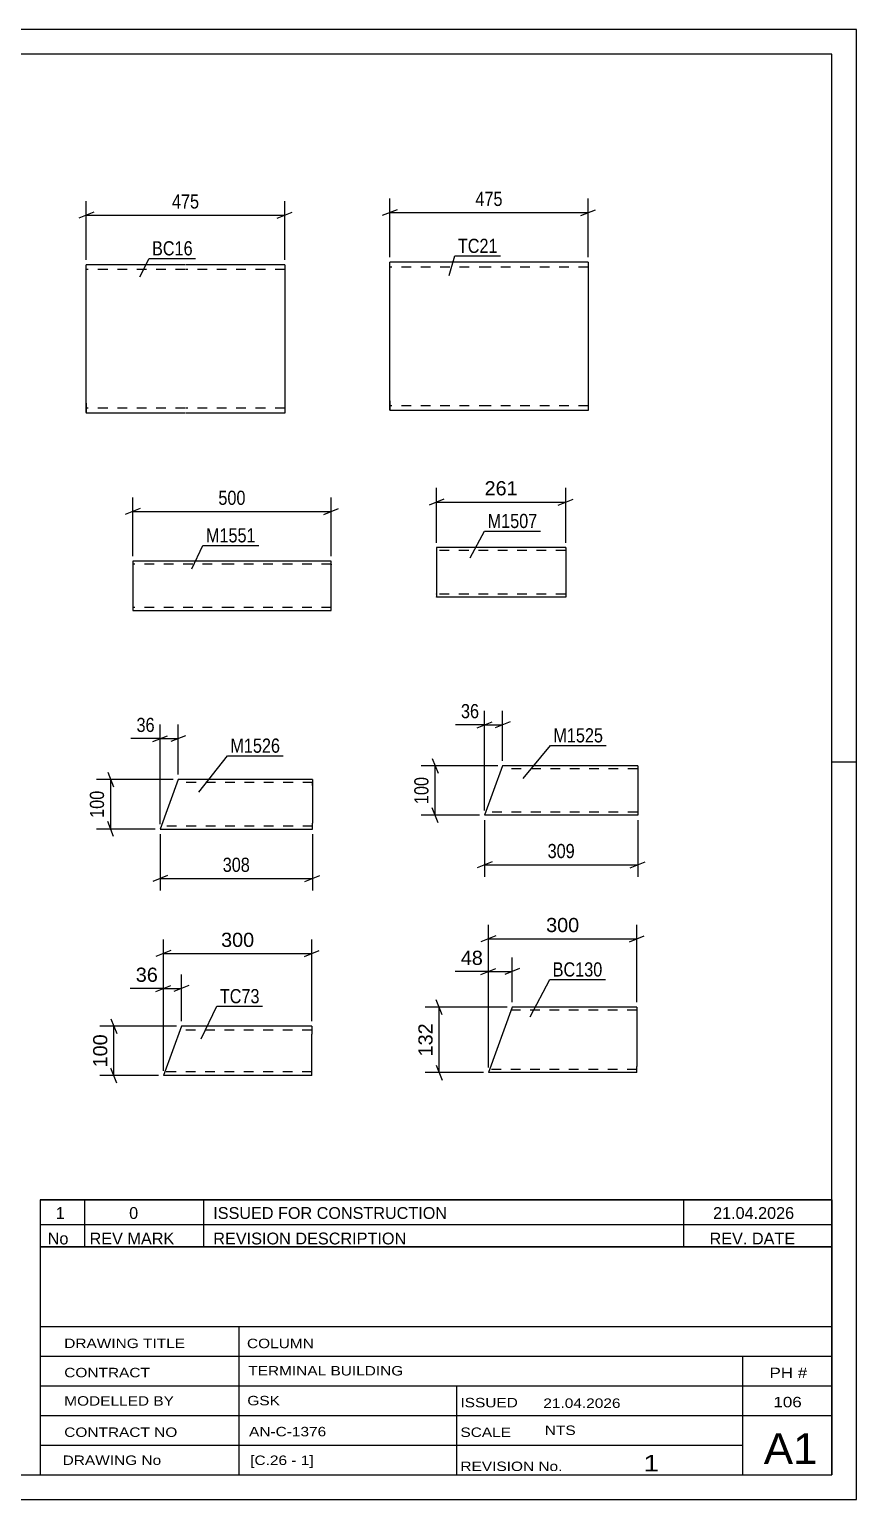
# Model space of a CAD drawing. Header units: millimetres. Extents: x 0 to 420, y 0 to 297.
# Drawn here: x 252.8 to 420, y 0 to 297 of the extents above; entities that cross this region are included whole.
import ezdxf

# ---------------------------------------------------------------- set-up
doc = ezdxf.new("R2010")
doc.units = ezdxf.units.MM
doc.linetypes.add('DXK_LINE_DOT2', pattern=[3.9198, 1.9599, -1.9599])
doc.styles.add('Arial', font='ARIAL.TTF', dxfattribs={"height": 0.2})
doc.styles.add('Arial Narrow', font='ARIALN.TTF', dxfattribs={"height": 0.2})

# ---------------------------------------------------------------- blocks, each defined once
blk = doc.blocks.new('Unknown-284858702-1134')
at = {"color": 5, "linetype": 'Continuous'}
for p, q in [((420, 297), (0, 297)), ((420, 0), (420, 297)), ((415, 292), (5, 292)), ((415, 5), (415, 292)), ((420, 149), (415, 149)), ((5, 5), (415, 5)), ((0, 0), (420, 0))]:
    blk.add_line(p, q, dxfattribs=at)
blk = doc.blocks.new('Part-284858702-6011 - 6010')
at = {"color": 2, "linetype": 'Continuous'}
for p, q in [((345.66, 249.98), (325.66, 249.98)), ((325.66, 221.98), (325.66, 249.98)), ((365.76, 249.98), (345.76, 249.98)), ((365.76, 249.98), (365.76, 219.98)), ((325.66, 221.98), (325.66, 219.98)), ((345.66, 219.98), (325.66, 219.98)), ((365.76, 219.98), (345.76, 219.98))]:
    blk.add_line(p, q, dxfattribs=at)
at = {"color": 7, "linetype": 'DXK_LINE_DOT2'}
for p, q in [((345.66, 248.98), (325.66, 248.98)), ((365.76, 248.98), (345.76, 248.98)), ((325.66, 220.14), (325.66, 221.98)), ((325.66, 220.98), (325.66, 221.06)), ((345.66, 220.98), (325.66, 220.98)), ((365.76, 220.98), (345.76, 220.98)), ((365.76, 220.98), (365.76, 221.06))]:
    blk.add_line(p, q, dxfattribs=at)
blk = doc.blocks.new('Part-284858702-6019 - 6018')
at = {"color": 2, "linetype": 'Continuous'}
for p, q in [((284.34, 249.47), (264.34, 249.47)), ((264.34, 221.47), (264.34, 249.47)), ((304.44, 249.47), (284.44, 249.47)), ((304.44, 249.47), (304.44, 219.47)), ((264.34, 221.47), (264.34, 219.47)), ((284.34, 219.47), (264.34, 219.47)), ((304.44, 219.47), (284.44, 219.47))]:
    blk.add_line(p, q, dxfattribs=at)
at = {"color": 7, "linetype": 'DXK_LINE_DOT2'}
for p, q in [((284.34, 248.47), (264.34, 248.47)), ((304.44, 248.47), (284.44, 248.47)), ((264.34, 219.62), (264.34, 221.47)), ((264.34, 220.47), (264.34, 220.55)), ((284.34, 220.47), (264.34, 220.47)), ((304.44, 220.47), (284.44, 220.47)), ((304.44, 220.47), (304.44, 220.55))]:
    blk.add_line(p, q, dxfattribs=at)
blk = doc.blocks.new('Part-284858702-7619 - 7618')
at = {"color": 2, "linetype": 'Continuous'}
for p, q in [((350.4, 99.46), (345.59, 86.26)), ((375.59, 99.46), (350.4, 99.46)), ((375.59, 99.46), (375.59, 99.37)), ((375.59, 99.37), (375.59, 98.26)), ((375.59, 98.26), (375.59, 87.46)), ((375.59, 86.26), (345.59, 86.26)), ((375.59, 86.26), (375.59, 87.46))]:
    blk.add_line(p, q, dxfattribs=at)
at = {"color": 7, "linetype": 'DXK_LINE_DOT2'}
for p, q in [((375.59, 98.86), (350.18, 98.86)), ((375.59, 99.11), (375.59, 98.26)), ((375.59, 86.86), (345.81, 86.86)), ((375.59, 86.36), (375.59, 86.62)), ((375.59, 86.26), (375.59, 86.36))]:
    blk.add_line(p, q, dxfattribs=at)
blk = doc.blocks.new('Part-284858702-6143 - 6142')
at = {"color": 2, "linetype": 'Continuous'}
for p, q in [((348.47, 148.24), (344.83, 138.24)), ((375.76, 148.24), (348.47, 148.24)), ((375.76, 148.24), (375.76, 138.24)), ((375.76, 138.24), (344.83, 138.24))]:
    blk.add_line(p, q, dxfattribs=at)
at = {"color": 7, "linetype": 'DXK_LINE_DOT2'}
for p, q in [((375.76, 147.64), (348.25, 147.64)), ((375.76, 148.15), (375.76, 148.24)), ((345.05, 138.84), (345.07, 138.88)), ((375.76, 138.84), (345.05, 138.84)), ((375.76, 138.84), (375.76, 138.88))]:
    blk.add_line(p, q, dxfattribs=at)
blk = doc.blocks.new('Part-284858702-6150 - 6149')
at = {"color": 2, "linetype": 'Continuous'}
for p, q in [((282.91, 145.46), (279.27, 135.46)), ((310.03, 145.46), (282.91, 145.46)), ((310.03, 145.46), (310.03, 145.37)), ((310.03, 145.37), (310.03, 145.11)), ((310.03, 145.11), (310.03, 144.26)), ((310.03, 144.26), (310.03, 136.66)), ((310.03, 135.46), (310.03, 136.66)), ((279.27, 135.46), (310.03, 135.46))]:
    blk.add_line(p, q, dxfattribs=at)
at = {"color": 7, "linetype": 'DXK_LINE_DOT2'}
for p, q in [((310.03, 144.86), (282.7, 144.86)), ((310.03, 145.11), (310.03, 144.86)), ((310.03, 144.26), (310.03, 144.72)), ((310.03, 136.1), (310.03, 136.66)), ((279.49, 136.06), (279.51, 136.1)), ((310.03, 136.06), (279.49, 136.06)), ((310.03, 136.06), (310.03, 136.1)), ((310.03, 136.06), (310.03, 136.1))]:
    blk.add_line(p, q, dxfattribs=at)
blk = doc.blocks.new('Part-284858702-6183 - 6182')
at = {"color": 2, "linetype": 'Continuous'}
for p, q in [((293.72, 189.6), (273.72, 189.6)), ((273.72, 189.6), (273.72, 179.69)), ((313.82, 189.6), (293.82, 189.6)), ((313.82, 180.8), (313.82, 189.6)), ((273.72, 179.69), (273.72, 179.6)), ((273.72, 179.6), (293.72, 179.6)), ((293.82, 179.6), (313.82, 179.6)), ((313.82, 179.6), (313.82, 180.8))]:
    blk.add_line(p, q, dxfattribs=at)
at = {"color": 7, "linetype": 'DXK_LINE_DOT2'}
for p, q in [((293.72, 189), (273.72, 189)), ((313.82, 189), (293.82, 189)), ((313.82, 188.95), (313.82, 189)), ((313.82, 189), (313.82, 188.95)), ((313.82, 188.86), (313.82, 188.95)), ((313.82, 188.95), (313.82, 188.86)), ((273.72, 180.2), (273.72, 180.24)), ((293.72, 180.2), (273.72, 180.2)), ((313.82, 180.2), (293.82, 180.2)), ((313.82, 180.24), (313.82, 180.57)), ((313.82, 180.2), (313.82, 180.24))]:
    blk.add_line(p, q, dxfattribs=at)
blk = doc.blocks.new('Part-284858702-6201 - 6200')
at = {"color": 2, "linetype": 'Continuous'}
for p, q in [((361.21, 192.31), (335.1, 192.31)), ((335.1, 192.31), (335.1, 182.4)), ((361.21, 192.31), (361.21, 182.31)), ((335.1, 182.31), (335.1, 182.4)), ((361.21, 182.31), (335.1, 182.31))]:
    blk.add_line(p, q, dxfattribs=at)
at = {"color": 7, "linetype": 'DXK_LINE_DOT2'}
for p, q in [((361.21, 191.71), (335.1, 191.71)), ((361.21, 192.22), (361.21, 192.31)), ((335.1, 182.91), (335.1, 182.96)), ((361.21, 182.91), (335.1, 182.91)), ((361.21, 182.91), (361.21, 182.96))]:
    blk.add_line(p, q, dxfattribs=at)
blk = doc.blocks.new('Part-284858702-7594 - 7593')
at = {"color": 2, "linetype": 'Continuous'}
for p, q in [((283.55, 95.64), (279.91, 85.64)), ((309.91, 95.64), (283.55, 95.64)), ((309.91, 95.64), (309.91, 94.04)), ((309.91, 87.24), (309.91, 94.04)), ((309.91, 85.64), (309.91, 87.24)), ((309.91, 85.64), (279.91, 85.64))]:
    blk.add_line(p, q, dxfattribs=at)
at = {"color": 7, "linetype": 'DXK_LINE_DOT2'}
for p, q in [((309.91, 95.52), (309.91, 94.04)), ((309.91, 94.84), (283.26, 94.84)), ((309.91, 86.44), (280.2, 86.44)), ((309.91, 85.64), (309.91, 86.11))]:
    blk.add_line(p, q, dxfattribs=at)
blk = doc.blocks.new('StraightDimension-284858702-6210 - 6010')
at = {"color": 7, "linetype": 'Continuous'}
for p, q in [((325.66, 250.98), (325.66, 262.83)), ((365.76, 250.98), (365.76, 262.83)), ((327.16, 260.58), (324.16, 259.38)), ((325.66, 259.98), (365.76, 259.98)), ((364.26, 259.38), (367.26, 260.58))]:
    blk.add_line(p, q, dxfattribs=at)
at = {"color": 0}
blk.add_wipeout([(349.05, 260.73), (349.05, 264.93), (342.37, 264.93), (342.37, 260.73)], dxfattribs=at)
at = {"color": 3, "style": 'Arial Narrow'}
blk.add_text('475', height=2.863, dxfattribs=at).set_placement((342.97, 261.33))
blk = doc.blocks.new('StraightDimension-284858702-6214 - 6018')
at = {"color": 7, "linetype": 'Continuous'}
for p, q in [((264.34, 250.47), (264.34, 262.32)), ((304.44, 250.47), (304.44, 262.32)), ((265.84, 260.07), (262.84, 258.87)), ((264.34, 259.47), (304.44, 259.47)), ((302.94, 258.87), (305.94, 260.07))]:
    blk.add_line(p, q, dxfattribs=at)
at = {"color": 0}
blk.add_wipeout([(287.73, 260.22), (287.73, 264.42), (281.05, 264.42), (281.05, 260.22)], dxfattribs=at)
at = {"color": 3, "style": 'Arial Narrow'}
blk.add_text('475', height=2.863, dxfattribs=at).set_placement((281.65, 260.82))
blk = doc.blocks.new('StraightDimension-284858702-7696 - 7618')
at = {"color": 7, "linetype": 'Continuous'}
for p, q in [((344.09, 106.07), (347.09, 107.27)), ((345.59, 87.26), (345.59, 109.52)), ((351.9, 107.27), (348.9, 106.07)), ((350.4, 100.46), (350.4, 109.52)), ((345.59, 106.67), (350.4, 106.67))]:
    blk.add_line(p, q, dxfattribs=at)
at = {"color": 0}
blk.add_wipeout([(345.07, 107.42), (345.07, 111.62), (339.42, 111.62), (339.42, 107.42)], dxfattribs=at)
at = {"color": 7, "linetype": 'Continuous'}
blk.add_line((345.59, 106.67), (338.89, 106.67), dxfattribs=at)
blk.add_line((345.59, 106.67), (338.89, 106.67), dxfattribs=at)
at = {"color": 3, "style": 'Arial'}
blk.add_text('48', height=2.865, dxfattribs=at).set_placement((340.02, 108.02))
blk = doc.blocks.new('StraightDimension-284858702-7685 - 7618')
at = {"color": 7, "linetype": 'Continuous'}
for p, q in [((345.59, 87.26), (345.59, 116.14)), ((375.59, 100.46), (375.59, 116.14)), ((347.09, 113.89), (344.09, 112.69)), ((345.59, 113.29), (375.59, 113.29)), ((374.09, 112.69), (377.09, 113.89))]:
    blk.add_line(p, q, dxfattribs=at)
at = {"color": 0}
blk.add_wipeout([(364.53, 114.04), (364.53, 118.24), (356.66, 118.24), (356.66, 114.04)], dxfattribs=at)
at = {"color": 3, "style": 'Arial'}
blk.add_text('300', height=2.865, dxfattribs=at).set_placement((357.26, 114.64))
blk = doc.blocks.new('StraightDimension-284858702-7715 - 7618')
at = {"color": 7, "linetype": 'Continuous'}
for p, q in [((349.4, 99.46), (332.81, 99.46)), ((336.26, 97.96), (335.06, 100.96)), ((335.66, 86.26), (335.66, 99.46)), ((344.59, 86.26), (332.81, 86.26)), ((335.06, 87.76), (336.26, 84.76))]:
    blk.add_line(p, q, dxfattribs=at)
at = {"color": 0}
blk.add_wipeout([(334.91, 96.8), (330.71, 96.8), (330.71, 88.93), (334.91, 88.93)], dxfattribs=at)
at = {"color": 3, "style": 'Arial'}
blk.add_text('132', height=2.865, rotation=90.0002, dxfattribs=at).set_placement((334.31, 89.53))
blk = doc.blocks.new('StraightDimension-284858702-6446 - 6142')
at = {"color": 7, "linetype": 'Continuous'}
for p, q in [((344.83, 139.24), (344.83, 159.35)), ((348.47, 149.24), (348.47, 159.35)), ((343.33, 155.9), (346.33, 157.1)), ((344.83, 156.5), (348.47, 156.5)), ((349.97, 157.1), (346.97, 155.9))]:
    blk.add_line(p, q, dxfattribs=at)
at = {"color": 0}
blk.add_wipeout([(344.31, 157.25), (344.31, 161.45), (339.45, 161.45), (339.45, 157.25)], dxfattribs=at)
at = {"color": 7, "linetype": 'Continuous'}
blk.add_line((344.83, 156.5), (338.93, 156.5), dxfattribs=at)
blk.add_line((344.83, 156.5), (338.93, 156.5), dxfattribs=at)
at = {"color": 3, "style": 'Arial Narrow'}
blk.add_text('36', height=2.863, dxfattribs=at).set_placement((340.05, 157.85))
blk = doc.blocks.new('StraightDimension-284858702-6450 - 6142')
at = {"color": 7, "linetype": 'Continuous'}
for p, q in [((334.23, 149.74), (335.43, 146.74)), ((347.47, 148.24), (331.98, 148.24)), ((334.83, 138.24), (334.83, 148.24)), ((335.43, 136.74), (334.23, 139.74)), ((343.83, 138.24), (331.98, 138.24))]:
    blk.add_line(p, q, dxfattribs=at)
at = {"color": 0}
blk.add_wipeout([(334.08, 146.58), (329.88, 146.58), (329.88, 139.9), (334.08, 139.9)], dxfattribs=at)
at = {"color": 3, "style": 'Arial Narrow'}
blk.add_text('100', height=2.863, rotation=90.0002, dxfattribs=at).set_placement((333.48, 140.5))
blk = doc.blocks.new('StraightDimension-284858702-6456 - 6142')
at = {"color": 7, "linetype": 'Continuous'}
for p, q in [((344.83, 137.24), (344.83, 125.84)), ((375.76, 137.24), (375.76, 125.84)), ((346.33, 128.84), (343.33, 127.64)), ((344.83, 128.24), (375.76, 128.24)), ((374.26, 127.64), (377.26, 128.84))]:
    blk.add_line(p, q, dxfattribs=at)
at = {"color": 0}
blk.add_wipeout([(363.64, 128.99), (363.64, 133.19), (356.96, 133.19), (356.96, 128.99)], dxfattribs=at)
at = {"color": 3, "style": 'Arial Narrow'}
blk.add_text('309', height=2.863, dxfattribs=at).set_placement((357.56, 129.59))
blk = doc.blocks.new('StraightDimension-284858702-6470 - 6149')
at = {"color": 7, "linetype": 'Continuous'}
for p, q in [((279.27, 134.46), (279.27, 123.06)), ((310.03, 134.46), (310.03, 123.06)), ((280.77, 126.06), (277.77, 124.86)), ((279.27, 125.46), (310.03, 125.46)), ((308.53, 124.86), (311.53, 126.06))]:
    blk.add_line(p, q, dxfattribs=at)
at = {"color": 0}
blk.add_wipeout([(297.99, 126.21), (297.99, 130.41), (291.31, 130.41), (291.31, 126.21)], dxfattribs=at)
at = {"color": 3, "style": 'Arial Narrow'}
blk.add_text('308', height=2.863, dxfattribs=at).set_placement((291.91, 126.81))
blk = doc.blocks.new('StraightDimension-284858702-6460 - 6149')
at = {"color": 7, "linetype": 'Continuous'}
for p, q in [((279.27, 136.46), (279.27, 156.57)), ((282.91, 146.46), (282.91, 156.57)), ((277.77, 153.12), (280.77, 154.32)), ((279.27, 153.72), (282.91, 153.72)), ((284.41, 154.32), (281.41, 153.12))]:
    blk.add_line(p, q, dxfattribs=at)
at = {"color": 0}
blk.add_wipeout([(278.75, 154.47), (278.75, 158.67), (273.89, 158.67), (273.89, 154.47)], dxfattribs=at)
at = {"color": 7, "linetype": 'Continuous'}
blk.add_line((279.27, 153.72), (273.37, 153.72), dxfattribs=at)
blk.add_line((279.27, 153.72), (273.37, 153.72), dxfattribs=at)
at = {"color": 3, "style": 'Arial Narrow'}
blk.add_text('36', height=2.863, dxfattribs=at).set_placement((274.49, 155.07))
blk = doc.blocks.new('StraightDimension-284858702-6464 - 6149')
at = {"color": 7, "linetype": 'Continuous'}
for p, q in [((268.67, 146.96), (269.87, 143.96)), ((281.91, 145.46), (266.42, 145.46)), ((269.27, 135.46), (269.27, 145.46)), ((269.87, 133.96), (268.67, 136.96)), ((278.27, 135.46), (266.42, 135.46))]:
    blk.add_line(p, q, dxfattribs=at)
at = {"color": 0}
blk.add_wipeout([(268.52, 143.8), (264.32, 143.8), (264.32, 137.12), (268.52, 137.12)], dxfattribs=at)
at = {"color": 3, "style": 'Arial Narrow'}
blk.add_text('100', height=2.863, rotation=90.0002, dxfattribs=at).set_placement((267.92, 137.72))
blk = doc.blocks.new('StraightDimension-284858702-6502 - 6182')
at = {"color": 7, "linetype": 'Continuous'}
for p, q in [((273.72, 190.6), (273.72, 202.45)), ((313.82, 190.6), (313.82, 202.45)), ((275.22, 200.2), (272.22, 199)), ((273.72, 199.6), (313.82, 199.6)), ((312.32, 199), (315.32, 200.2))]:
    blk.add_line(p, q, dxfattribs=at)
at = {"color": 0}
blk.add_wipeout([(297.11, 200.35), (297.11, 204.55), (290.43, 204.55), (290.43, 200.35)], dxfattribs=at)
at = {"color": 3, "style": 'Arial Narrow'}
blk.add_text('500', height=2.863, dxfattribs=at).set_placement((291.03, 200.95))
blk = doc.blocks.new('StraightDimension-284858702-7531 - 6200')
at = {"color": 7, "linetype": 'Continuous'}
for p, q in [((336.6, 202.12), (333.6, 200.92)), ((335.1, 193.31), (335.1, 204.37)), ((359.71, 200.92), (362.71, 202.12)), ((361.21, 193.31), (361.21, 204.37)), ((335.1, 201.52), (361.21, 201.52))]:
    blk.add_line(p, q, dxfattribs=at)
at = {"color": 0}
blk.add_wipeout([(352.09, 202.27), (352.09, 206.47), (344.22, 206.47), (344.22, 202.27)], dxfattribs=at)
at = {"color": 3, "style": 'Arial'}
blk.add_text('261', height=2.865, dxfattribs=at).set_placement((344.82, 202.87))
blk = doc.blocks.new('StraightDimension-284858702-7635 - 7593')
at = {"color": 7, "linetype": 'Continuous'}
for p, q in [((279.91, 86.64), (279.91, 113.15)), ((309.91, 96.64), (309.91, 113.15)), ((281.41, 110.9), (278.41, 109.7)), ((279.91, 110.3), (309.91, 110.3)), ((308.41, 109.7), (311.41, 110.9))]:
    blk.add_line(p, q, dxfattribs=at)
at = {"color": 0}
blk.add_wipeout([(298.85, 111.05), (298.85, 115.25), (290.98, 115.25), (290.98, 111.05)], dxfattribs=at)
at = {"color": 3, "style": 'Arial'}
blk.add_text('300', height=2.865, dxfattribs=at).set_placement((291.58, 111.65))
blk = doc.blocks.new('StraightDimension-284858702-7664 - 7593')
at = {"color": 7, "linetype": 'Continuous'}
for p, q in [((282.55, 95.64), (267.08, 95.64)), ((269.33, 97.14), (270.53, 94.14)), ((269.93, 85.64), (269.93, 95.64)), ((270.53, 84.14), (269.33, 87.14)), ((278.91, 85.64), (267.08, 85.64))]:
    blk.add_line(p, q, dxfattribs=at)
at = {"color": 0}
blk.add_wipeout([(269.18, 94.58), (264.98, 94.58), (264.98, 86.71), (269.18, 86.71)], dxfattribs=at)
at = {"color": 3, "style": 'Arial'}
blk.add_text('100', height=2.865, rotation=90.0002, dxfattribs=at).set_placement((268.58, 87.31))
blk = doc.blocks.new('StraightDimension-284858702-7646 - 7593')
at = {"color": 7, "linetype": 'Continuous'}
for p, q in [((279.91, 86.64), (279.91, 106.1)), ((283.55, 96.64), (283.55, 106.1)), ((278.41, 102.65), (281.41, 103.85)), ((279.91, 103.25), (283.55, 103.25)), ((285.05, 103.85), (282.05, 102.65))]:
    blk.add_line(p, q, dxfattribs=at)
at = {"color": 0}
blk.add_wipeout([(279.39, 104), (279.39, 108.2), (273.74, 108.2), (273.74, 104)], dxfattribs=at)
at = {"color": 7, "linetype": 'Continuous'}
blk.add_line((279.91, 103.25), (273.22, 103.25), dxfattribs=at)
blk.add_line((279.91, 103.25), (273.22, 103.25), dxfattribs=at)
at = {"color": 3, "style": 'Arial'}
blk.add_text('36', height=2.865, dxfattribs=at).set_placement((274.34, 104.6))
blk = doc.blocks.new('Mark-284858702-6513 - 6010')
at = {"color": 0}
blk.add_wipeout([(347.46, 251.84), (347.46, 254.84), (339.42, 254.84), (339.42, 251.84)], dxfattribs=at)
blk.add_wipeout([(347.46, 251.84), (347.46, 254.84), (339.42, 254.84), (339.42, 251.84)], dxfattribs=at)
at = {"color": 30, "linetype": 'Continuous'}
for p, q in [((337.69, 247.29), (338.82, 251.24)), ((338.82, 251.24), (348.06, 251.24))]:
    blk.add_line(p, q, dxfattribs=at)
at = {"color": 3, "style": 'Arial Narrow'}
blk.add_text('TC21', height=2.863, dxfattribs=at).set_placement((339.42, 251.84))
blk = doc.blocks.new('Unknown-284858702-8234')
at = {"color": 7, "linetype": 'Continuous'}
for p, q in [((255, 51.05), (255, 5)), ((255, 51.05), (415, 51.05)), ((415, 51), (415, 5)), ((255, 35), (415, 35)), ((295.14, 35), (295.14, 5)), ((255, 29), (415, 29)), ((397, 5.05), (397, 29.05)), ((255, 23), (415, 23)), ((339.14, 23), (339.14, 5)), ((255, 17), (415, 17)), ((255, 11), (397, 11)), ((255, 5), (415, 5))]:
    blk.add_line(p, q, dxfattribs=at)
at = {"color": 7, "style": 'Arial Narrow'}
for s, height, width, p in [('DRAWING TITLE', 1.9089, 1.425378, (259.88, 30.61)), ('COLUMN', 1.909, 1.425378, (296.81, 30.59)), ('TERMINAL BUILDING', 1.9089, 1.425378, (297.06, 25.07)), ('CONTRACT', 1.909, 1.425378, (259.88, 24.71)), ('MODELLED BY', 1.9089, 1.425378, (259.88, 18.98)), ('GSK', 1.909, 1.425378, (296.88, 19.04)), ('ISSUED', 1.909, 1.425378, (339.94, 18.64)), ('21.04.2026', 1.909, 1.425378, (356.69, 18.52)), ('CONTRACT NO', 1.9089, 1.425378, (259.88, 12.66)), ('AN-C-1376', 1.909, 1.425378, (297.23, 12.78)), ('SCALE', 1.909, 1.425378, (339.94, 12.65)), ('A1', 6.204, 1.25, (401.24, 7.2)), ('DRAWING No', 1.909, 1.425378, (259.56, 7)), ('[C.26 - 1]', 1.909, 1.425378, (297.46, 6.99)), ('1', 3.34, 1.5, (376.91, 5.68)), ('REVISION No.', 1.9089, 1.425378, (339.94, 5.77))]:
    blk.add_text(s, height=height, dxfattribs=dict(at, width=width)).set_placement(p)
at = {"color": 7, "linetype": 'Continuous', "style": 'Arial Narrow'}
for s, height, width, p in [('PH #', 2.1, 1.42538, (402.4, 24.55)), ('106', 2.1, 1.42538, (403.19, 18.65)), ('NTS', 1.909, 1.425378, (357, 13.05))]:
    blk.add_text(s, height=height, dxfattribs=dict(at, width=width)).set_placement(p)
blk = doc.blocks.new('Unknown-284858702-8235')
at = {"color": 7, "linetype": 'Continuous'}
for p, q in [((255, 60.55), (415, 60.55)), ((415, 60.55), (255, 60.55)), ((255, 60.55), (255, 55.55)), ((264, 60.55), (264, 55.55)), ((288, 60.55), (288, 55.55)), ((385, 60.55), (385, 55.55)), ((415, 60.55), (415, 55.55)), ((255, 55.55), (415, 55.55)), ((255, 55.55), (255, 51.05)), ((255, 55.55), (415, 55.55)), ((264, 55.55), (264, 51.05)), ((288, 55.55), (288, 51.05)), ((385, 55.55), (385, 51.05)), ((415, 55.55), (415, 51.05)), ((415, 51.05), (255, 51.05))]:
    blk.add_line(p, q, dxfattribs=at)
at = {"color": 7, "linetype": 'Continuous', "style": 'Arial Narrow'}
for s, height, width, p in [('1', 2.39, 1.196471, (258.16, 56.7)), ('0', 2.39, 1.196471, (273, 56.7)), ('ISSUED FOR CONSTRUCTION', 2.3861, 1.196471, (290, 56.7)), ('21.04.2026', 2.386, 1.196471, (391, 56.7)), ('No', 2.386, 1.2, (256.54, 51.55)), ('REV MARK', 2.386, 1.2, (265, 51.55)), ('REVISION DESCRIPTION', 2.3861, 1.2, (290, 51.55)), ('REV. DATE', 2.386, 1.2, (390.28, 51.55))]:
    blk.add_text(s, height=height, dxfattribs=dict(at, width=width)).set_placement(p)
blk = doc.blocks.new('Mark-284858702-6516 - 6018')
at = {"color": 0}
blk.add_wipeout([(285.84, 251.35), (285.84, 254.35), (277.62, 254.35), (277.62, 251.35)], dxfattribs=at)
blk.add_wipeout([(285.84, 251.35), (285.84, 254.35), (277.62, 254.35), (277.62, 251.35)], dxfattribs=at)
at = {"color": 30, "linetype": 'Continuous'}
for p, q in [((275.19, 246.99), (277.02, 250.75)), ((277.02, 250.75), (286.44, 250.75))]:
    blk.add_line(p, q, dxfattribs=at)
at = {"color": 3, "style": 'Arial Narrow'}
blk.add_text('BC16', height=2.863, dxfattribs=at).set_placement((277.62, 251.35))
blk = doc.blocks.new('Mark-284858702-7629 - 7618')
at = {"color": 0}
blk.add_wipeout([(368.63, 105.67), (368.63, 108.67), (358.58, 108.67), (358.58, 105.67)], dxfattribs=at)
blk.add_wipeout([(368.63, 105.67), (368.63, 108.67), (358.58, 108.67), (358.58, 105.67)], dxfattribs=at)
at = {"color": 30, "linetype": 'Continuous'}
for p, q in [((354.04, 97.53), (357.98, 105.07)), ((357.98, 105.07), (369.23, 105.07))]:
    blk.add_line(p, q, dxfattribs=at)
at = {"color": 3, "style": 'Arial Narrow'}
blk.add_text('BC130', height=2.863, dxfattribs=at).set_placement((358.58, 105.67))
blk = doc.blocks.new('Mark-284858702-6547 - 6142')
at = {"color": 0}
blk.add_wipeout([(368.78, 152.96), (368.78, 155.96), (358.72, 155.96), (358.72, 152.96)], dxfattribs=at)
blk.add_wipeout([(368.78, 152.96), (368.78, 155.96), (358.72, 155.96), (358.72, 152.96)], dxfattribs=at)
at = {"color": 30, "linetype": 'Continuous'}
for p, q in [((352.65, 145.69), (358.12, 152.36)), ((358.12, 152.36), (369.38, 152.36))]:
    blk.add_line(p, q, dxfattribs=at)
at = {"color": 3, "style": 'Arial Narrow'}
blk.add_text('M1525', height=2.863, dxfattribs=at).set_placement((358.72, 152.96))
blk = doc.blocks.new('Mark-284858702-6550 - 6149')
at = {"color": 0}
blk.add_wipeout([(303.5, 150.88), (303.5, 153.88), (293.45, 153.88), (293.45, 150.88)], dxfattribs=at)
blk.add_wipeout([(303.5, 150.88), (303.5, 153.88), (293.45, 153.88), (293.45, 150.88)], dxfattribs=at)
at = {"color": 30, "linetype": 'Continuous'}
for p, q in [((287.05, 142.91), (292.85, 150.28)), ((292.85, 150.28), (304.1, 150.28))]:
    blk.add_line(p, q, dxfattribs=at)
at = {"color": 3, "style": 'Arial Narrow'}
blk.add_text('M1526', height=2.863, dxfattribs=at).set_placement((293.45, 150.88))
blk = doc.blocks.new('Mark-284858702-6562 - 6182')
at = {"color": 0}
blk.add_wipeout([(298.58, 193.37), (298.58, 196.37), (288.52, 196.37), (288.52, 193.37)], dxfattribs=at)
blk.add_wipeout([(298.58, 193.37), (298.58, 196.37), (288.52, 196.37), (288.52, 193.37)], dxfattribs=at)
at = {"color": 30, "linetype": 'Continuous'}
for p, q in [((285.65, 188.05), (287.92, 192.77)), ((287.92, 192.77), (299.18, 192.77))]:
    blk.add_line(p, q, dxfattribs=at)
at = {"color": 3, "style": 'Arial Narrow'}
blk.add_text('M1551', height=2.863, dxfattribs=at).set_placement((288.52, 193.37))
blk = doc.blocks.new('Mark-284858702-7541 - 6200')
at = {"color": 0}
blk.add_wipeout([(355.49, 196.27), (355.49, 199.27), (345.44, 199.27), (345.44, 196.27)], dxfattribs=at)
blk.add_wipeout([(355.49, 196.27), (355.49, 199.27), (345.44, 199.27), (345.44, 196.27)], dxfattribs=at)
at = {"color": 30, "linetype": 'Continuous'}
for p, q in [((341.93, 190.25), (344.84, 195.67)), ((344.84, 195.67), (356.09, 195.67))]:
    blk.add_line(p, q, dxfattribs=at)
at = {"color": 3, "style": 'Arial Narrow'}
blk.add_text('M1507', height=2.863, dxfattribs=at).set_placement((345.44, 196.27))
blk = doc.blocks.new('Mark-284858702-7624 - 7593')
at = {"color": 0}
blk.add_wipeout([(299.36, 100.27), (299.36, 103.27), (291.32, 103.27), (291.32, 100.27)], dxfattribs=at)
blk.add_wipeout([(299.36, 100.27), (299.36, 103.27), (291.32, 103.27), (291.32, 100.27)], dxfattribs=at)
at = {"color": 30, "linetype": 'Continuous'}
for p, q in [((287.54, 93.09), (290.72, 99.67)), ((290.72, 99.67), (299.96, 99.67))]:
    blk.add_line(p, q, dxfattribs=at)
at = {"color": 3, "style": 'Arial Narrow'}
blk.add_text('TC73', height=2.863, dxfattribs=at).set_placement((291.32, 100.27))

msp = doc.modelspace()

# ---------------------------------------------------------------- block references
for name in ['Unknown-284858702-1134', 'Part-284858702-6011 - 6010', 'Part-284858702-6019 - 6018', 'Part-284858702-6201 - 6200', 'Part-284858702-6183 - 6182', 'Part-284858702-6143 - 6142', 'Part-284858702-6150 - 6149', 'Part-284858702-7619 - 7618', 'Part-284858702-7594 - 7593', 'Unknown-284858702-8235', 'Unknown-284858702-8234']:
    msp.add_blockref(name, (0, 0))

# ---------------------------------------------------------------- next in the draw order: block references
for name in ['StraightDimension-284858702-6214 - 6018', 'StraightDimension-284858702-6210 - 6010', 'StraightDimension-284858702-7531 - 6200', 'StraightDimension-284858702-6502 - 6182', 'StraightDimension-284858702-6446 - 6142', 'StraightDimension-284858702-6460 - 6149', 'Mark-284858702-6547 - 6142', 'Mark-284858702-6550 - 6149', 'StraightDimension-284858702-6470 - 6149', 'StraightDimension-284858702-7635 - 7593', 'StraightDimension-284858702-7696 - 7618']:
    msp.add_blockref(name, (0, 0))

# ---------------------------------------------------------------- next in the draw order: block references
for name in ['Mark-284858702-6516 - 6018', 'Mark-284858702-6513 - 6010', 'Mark-284858702-7541 - 6200', 'Mark-284858702-6562 - 6182', 'StraightDimension-284858702-6450 - 6142', 'StraightDimension-284858702-6464 - 6149', 'StraightDimension-284858702-7685 - 7618', 'Mark-284858702-7624 - 7593', 'StraightDimension-284858702-7664 - 7593']:
    msp.add_blockref(name, (0, 0))

# ---------------------------------------------------------------- next in the draw order: block references
for name in ['StraightDimension-284858702-6456 - 6142', 'StraightDimension-284858702-7646 - 7593', 'Mark-284858702-7629 - 7618', 'StraightDimension-284858702-7715 - 7618']:
    msp.add_blockref(name, (0, 0))

doc.saveas('drawing.dxf')
